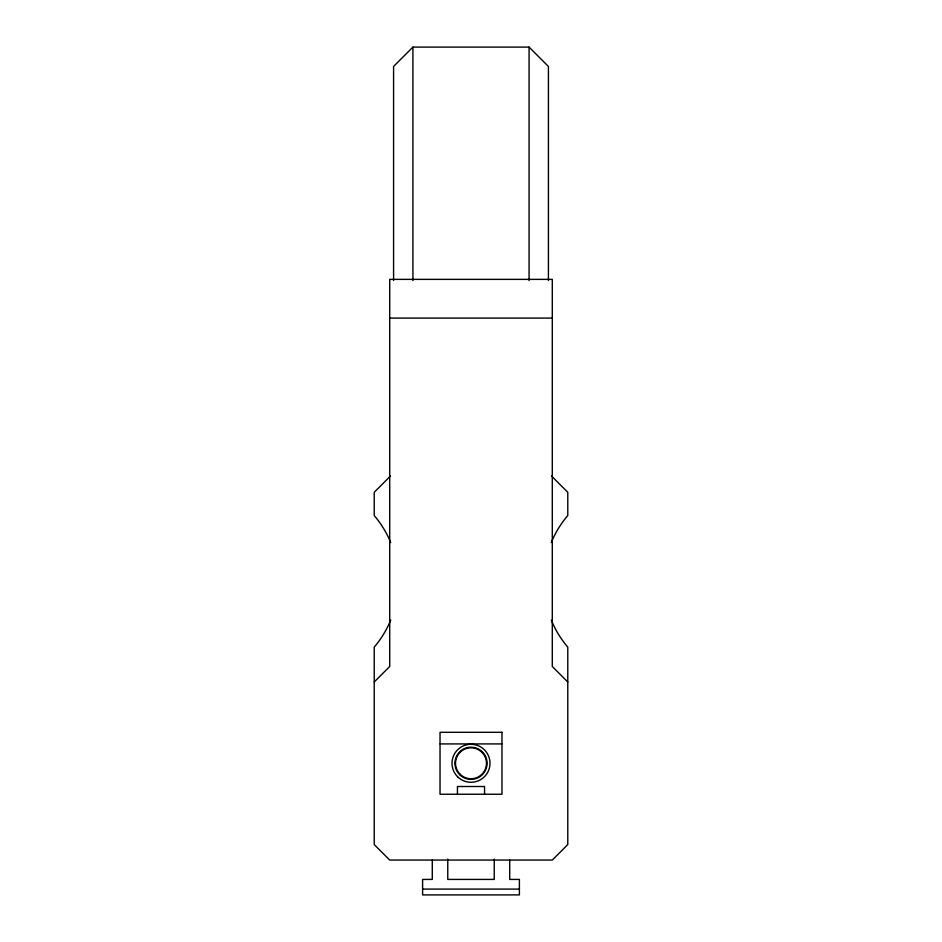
<?xml version="1.0" encoding="UTF-8"?>
<svg xmlns="http://www.w3.org/2000/svg" width="942" height="942" viewBox="0 0 942 942"><rect width="100%" height="100%" fill="white"/><g stroke="black" fill="none" stroke-linecap="round" stroke-linejoin="round"><path stroke-width="1.41" d="M548.421 280.551L548.421 66.458L529.074 47.1L412.926 47.1L393.579 66.458L393.579 280.551M390.518 475.993L374.221 492.289L374.221 515.521A101.595 101.595 0 0 1 390.73 542.568M374.221 681.984L389.705 666.5L389.705 279.374L552.295 279.374L552.295 666.5L567.779 681.984M389.705 318.09L552.295 318.09M440.161 743.921L501.839 743.921M422.605 889.095L519.395 889.095M551.482 475.993L567.779 492.289L567.779 515.521A101.595 101.595 0 0 0 551.27 542.568M529.074 47.1L529.074 280.575M509.716 860.058L509.716 879.416L519.395 879.416L519.395 894.9L422.605 894.9L422.605 879.416L432.284 879.416L432.284 860.058M494.232 859.092L494.232 879.416L447.768 879.416L447.768 859.092M484.553 793.859L484.553 786.511L457.447 786.511L457.447 793.859M412.926 47.1L412.926 280.575M551.27 620.095A101.595 101.595 0 0 0 567.779 647.142L567.779 844.574L552.295 860.058L389.705 860.058L374.221 844.574L374.221 647.142A101.595 101.595 0 0 0 390.73 620.095M501.968 732.311L440.032 732.311L440.032 794.247L501.968 794.247L501.968 732.311M457.565 776.714A19.005 19.005 0 0 0 489.357 768.201A19.005 19.005 0 0 0 466.078 744.922A19.005 19.005 0 0 0 457.565 776.714M459.637 774.642A16.073 16.073 0 0 0 486.531 767.436A16.073 16.073 0 0 0 466.843 747.748A16.073 16.073 0 0 0 459.637 774.642M460.049 774.23A15.496 15.496 0 0 0 485.966 767.283A15.496 15.496 0 0 0 466.985 748.313A15.496 15.496 0 0 0 460.049 774.23"/></g></svg>
